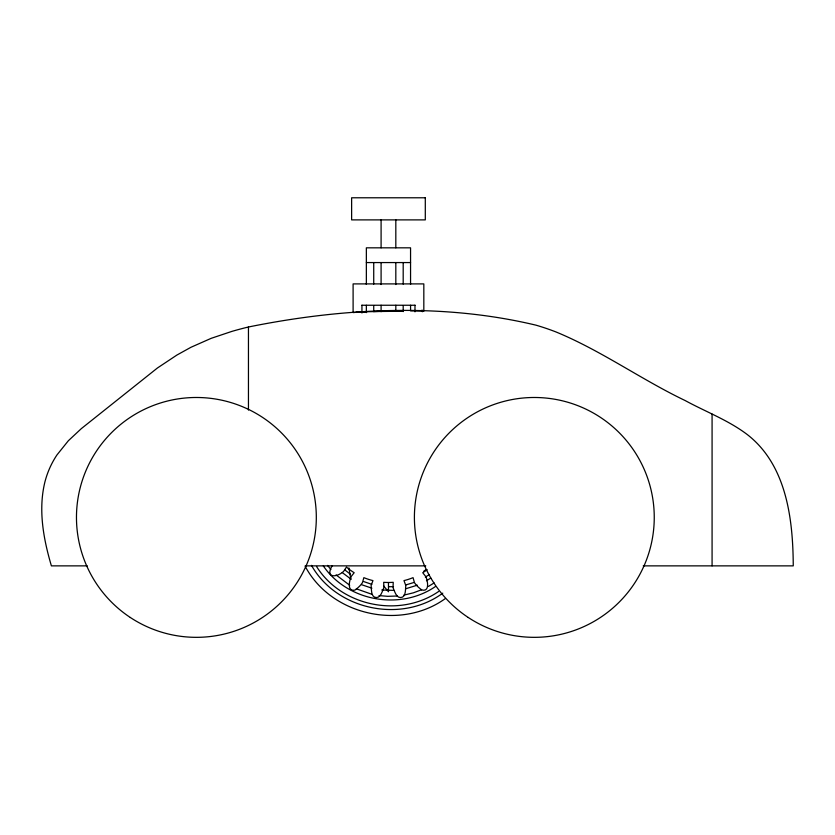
<?xml version="1.0" encoding="UTF-8"?>
<svg xmlns="http://www.w3.org/2000/svg" width="835" height="835" viewBox="0 0 835 835"><rect width="100%" height="100%" fill="white"/><g stroke="black" fill="none" stroke-linecap="round" stroke-linejoin="round"><path stroke-width="1.25" d="M332.184 565.723C324.867 578.008 336.432 577.841 343.31 571.62A10.5 10.5 0 0 0 343.592 571.38L346.452 567.101A65.078 65.078 0 0 0 354.176 572.716L350.992 576.755A10.5 10.5 0 0 0 350.846 577.1C349.239 581.828 347.109 591.43 354.823 590.157C357.651 588.153 360.334 585.826 362.275 582.924A10.5 10.5 0 0 0 362.463 582.6L363.862 577.653A65.078 65.078 0 0 0 372.953 580.607L371.168 585.356A10.5 10.5 0 0 0 371.137 585.805C371.575 589.959 370.938 597.505 376.418 597.547C380.666 597.683 382.263 591.357 383.797 587.809A10.5 10.5 0 0 0 383.891 587.443L383.683 582.308A65.078 65.078 0 0 0 393.233 582.308L393.034 587.443A10.5 10.5 0 0 0 393.118 587.809C394.652 591.357 396.26 597.683 400.508 597.547C405.987 597.505 405.34 589.959 405.779 585.805A10.5 10.5 0 0 0 405.758 585.429L403.973 580.607A65.078 65.078 0 0 0 413.054 577.653L414.452 582.6A10.5 10.5 0 0 0 414.651 582.924C416.54 585.753 419.139 588.038 421.884 590.011C429.66 591.869 427.823 581.797 426.069 577.1A10.5 10.5 0 0 0 425.923 576.755L422.74 572.716A65.078 65.078 0 0 0 427.186 569.7M445.379 598.528C400.602 630.926 330.817 615.092 305.036 566.026M442.78 593.153C401.478 623.568 336.703 610.187 311.465 565.347M429.43 574.511L425.359 577.089M423.815 571.15L426.027 569.7M434.127 582.934L428.501 586.368M430.776 578.081L426.445 580.753M438.584 591.504C399.892 618.192 341.421 606.46 316.517 566.443M435.296 586.619C400.122 610.74 347.37 601.231 323.291 565.89M421.633 589.75L413.44 592.808L403.9 595.125M417.333 585.178L405.747 588.748M414.066 582.454L405.789 584.938M87.247 565.869L51.394 565.869C43.42 538.846 38.055 509.767 44.923 481.899A88.019 88.019 0 0 1 56.926 454.981L68.334 440.765L81.329 428.626L157.429 367.995L176.905 355.052L191.006 347.256L211.203 338.321L231.827 331.411A352.005 352.005 0 0 1 248.454 326.996C342.601 307.927 442.07 302.719 536.028 325.18A245.824 245.824 0 0 1 556.027 331.965C601.19 350.575 641.144 379.466 685.128 400.539C705.867 411.843 728.36 420.214 747.304 434.576C786.695 465.158 793.031 519.422 793.25 565.869L643.232 565.869M397.439 596.013L387.67 596.326L379.027 595.585M354.624 312.488L353.111 312.582L353.101 283.9L423.825 283.9L423.825 311.037M355.793 312.426L362.181 312.071M363.726 311.998L366.847 311.841M393.494 586.65L388.724 586.744M373.829 311.549L380.958 311.298M393.776 590.376L381.741 590.001M395.07 310.975L402.95 310.891M366.356 262.566L410.559 262.566M361.941 305.245L414.985 305.245M305.641 565.869L425.777 565.869M413.742 310.902L410.59 310.881L410.559 305.266M414.985 310.912L423.648 311.037M371.585 594.186L356.357 588.821M371.909 588.184L361.513 584.677M371.815 584.333L363.747 581.588M349.719 585.262L336.077 574.929M350.971 579.125L342.256 572.58M350.543 574.365L344.615 569.731M330.89 569.533L327.539 565.389M383.557 585.857L388.463 591.744L388.463 583.028M348.905 567.936L350.857 579.271M712.078 414.087L712.078 565.869M414.985 305.182L414.985 311.831M410.559 284.453L410.559 247.828L366.356 247.828L366.356 284.453M403.19 262.566L403.19 284.088M403.19 305.62L403.19 311.601M395.821 219.887L395.821 247.828M395.821 262.566L395.821 284.547M395.821 305.245L395.821 310.411M381.094 219.887L381.094 247.828M381.094 262.566L381.094 284.547M381.094 305.245L381.094 311.705M373.725 262.566L373.725 284.088M373.725 305.62L373.725 311.601M366.356 305.266L366.356 312.614M361.941 305.182L361.941 313.01M248.454 326.986L248.454 410.079M422.061 310.004A11.784 11.784 0 0 1 422.312 311.737M356.127 312.113A33.901 0.553 -0.6 0 1 403.368 311.288M425.297 197.78L351.629 197.78L351.629 219.887L425.297 219.887L425.297 197.78M130.302 617.482A119.927 119.927 0 0 0 316.1 524.599A119.927 119.927 0 0 0 142.764 410.142A119.927 119.927 0 0 0 130.302 617.482M468.237 617.482A119.927 119.927 0 0 0 654.035 524.599A119.927 119.927 0 0 0 480.699 410.142A119.927 119.927 0 0 0 468.237 617.482"/></g></svg>
